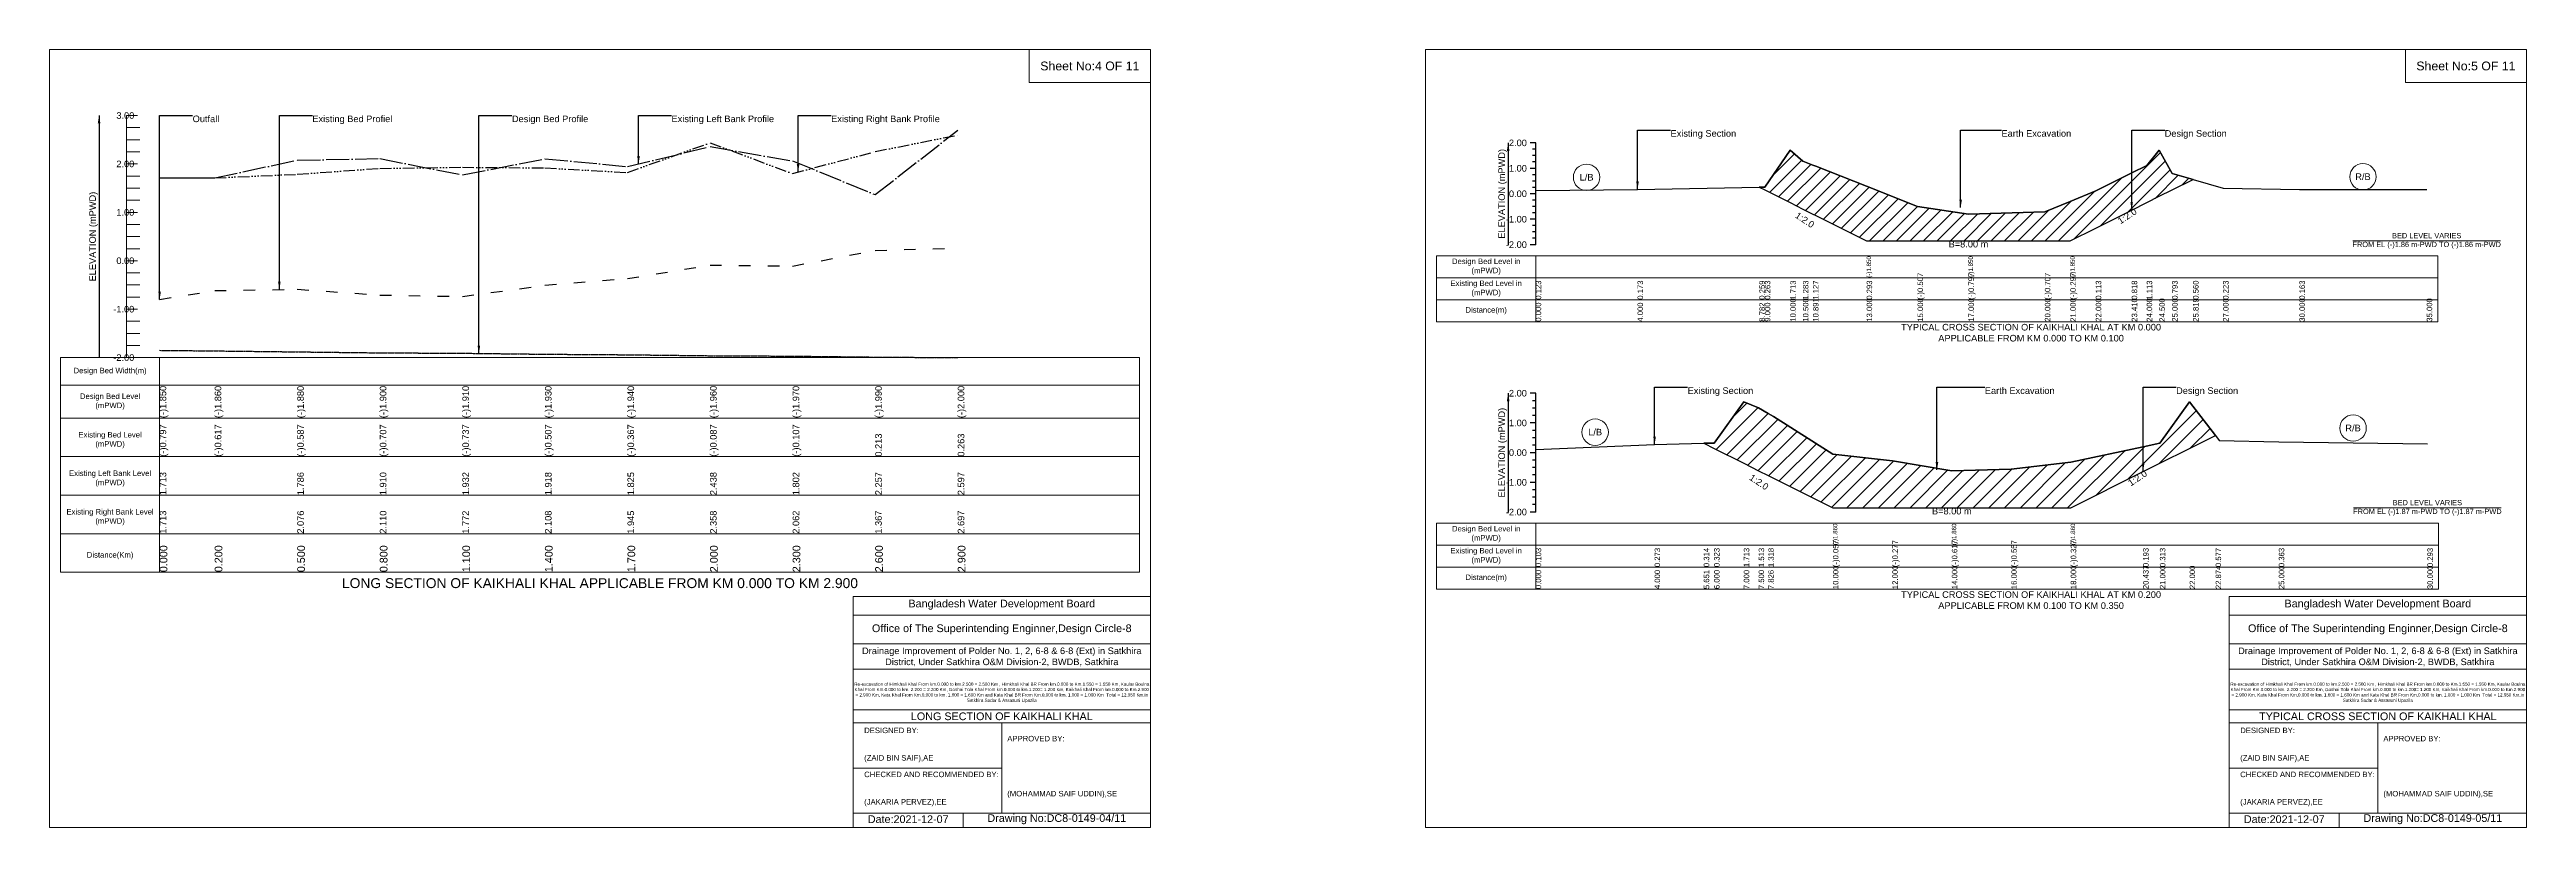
# Model space of a CAD drawing. Header units: inches. Extents: x 91000 to 628000, y -5656 to 0.
# Drawn here: x 400000 to 418000, y -5656 to 0 of the extents above; entities that cross this region are included whole.
import ezdxf

# ---------------------------------------------------------------- set-up
doc = ezdxf.new("R2010")
doc.units = ezdxf.units.IN
doc.header["$LTSCALE"] = 7
doc.header["$MEASUREMENT"] = 0
for name, pattern in [('ACAD_ISO03W100', [30, 12, -18]), ('ACAD_ISO04W100', [30, 24, -3, 0, -3]), ('ACAD_ISO14W100', [24, 12, -3, 0, -3, 0, -3, 0, -3]), ('CENTER', [2, 1.25, -0.25, 0.25, -0.25])]:
    doc.linetypes.add(name, pattern=pattern)
for name, color, linetype, lineweight in [('Cross section Data Border', 7, 'Continuous', 9), ('Cross Section Labels', 7, 'Continuous', 9), ('Design Bed Level Long Section', 7, 'CENTER', 25), ('Existing Bed Level for Long Section', 7, 'ACAD_ISO03W100', 25), ('Existing Left Bank of Long section', 7, 'ACAD_ISO04W100', 25), ('Existing Right Bank of Long Section', 7, 'ACAD_ISO14W100', 25), ('Existing_Bed_Level for Xsection', 7, 'Continuous', 25), ('Long Section Border', 7, 'Continuous', 9), ('Long Section Labels', 7, 'Continuous', 9), ('Vscale for Long Section', 7, 'Continuous', 9)]:
    doc.layers.add(name, color=color, linetype=linetype, lineweight=lineweight)
doc.styles.get("Standard").update_dxf_attribs({"font": 'arial.ttf'})
doc.dimstyles.get("Standard").update_dxf_attribs({"dimtxt": 0.18, "dimasz": 0.18, "dimexe": 0.18, "dimexo": 0.0625, "dimgap": 0.09, "dimtad": 0, "dimtih": 1, "dimtoh": 1, "dimdec": 4, "dimzin": 0, "dimdsep": 46, "dimtxsty": 'Standard', "dimcen": 0.09, "dimadec": 0, "dimazin": 0, "dimtfac": 1, "dimtdec": 4, "dimtofl": 0, "dimtmove": 0, "dimatfit": 3, "dimfxl": 1, "dimtolj": 1, "dimtzin": 0, "dimarcsym": 0})

msp = doc.modelspace()

# ---------------------------------------------------------------- hatches: boundary and pattern name
at = {"layer": 'Existing_Bed_Level for Xsection'}
h = msp.add_hatch(dxfattribs=at)
h.set_pattern_fill('ANSI31', color=256, scale=555, style=0)
h.paths.add_polyline_path([(412425, -1001), (412465, -1021), (412650, -1113), (412742, -1160), (412815, -1196), (412835, -1206), (413205, -1391), (413575, -1391), (413945, -1391), (414500, -1391), (414685, -1391), (414870, -1298), (415131, -1168), (415240, -1113), (415332, -1067), (415425, -1021), (415577, -945), (415425, -902), (415332, -732), (415240, -843), (415131, -897), (414870, -1028), (414685, -1104), (414500, -1179), (413945, -1196), (413575, -1142), (413205, -994), (412835, -848), (412815, -840), (412742, -811), (412650, -732), (412465, -1000)])
h = msp.add_hatch(dxfattribs=at)
h.set_pattern_fill('ANSI31', color=256, scale=648, style=0)
h.paths.add_polyline_path([(412021, -2863), (412096, -2900), (412312, -3008), (412420, -3062), (412490, -3098), (412528, -3116), (412960, -3332), (413392, -3332), (413824, -3332), (414256, -3332), (414688, -3332), (415214, -3069), (415336, -3008), (415552, -2900), (415741, -2806), (415552, -2561), (415336, -2863), (415214, -2889), (414688, -3001), (414256, -3051), (413824, -3064), (413392, -2991), (412960, -2943), (412528, -2669), (412490, -2646), (412420, -2604), (412312, -2561), (412096, -2861)])

# ---------------------------------------------------------------- linework, layer by layer
at = {"layer": 'Cross section Data Border'}
for points in [[(410080, -1499), (417355, -1499), (417355, -1979), (410080, -1979)], [(410080, -3443), (417360, -3443), (417360, -3923), (410080, -3923)]]:
    msp.add_lwpolyline(points, close=True, dxfattribs=at)
for points in [[(410800, -1499), (410800, -1979)], [(410080, -1659), (417355, -1659)], [(410080, -1819), (417355, -1819)], [(410800, -3443), (410800, -3923)], [(410080, -3603), (417360, -3603)], [(410080, -3763), (417360, -3763)]]:
    msp.add_lwpolyline(points, dxfattribs=at)
at = {"layer": 'Cross Section Labels'}
for points in [[(400000, 0), (408000, 0), (408000, -5656), (400000, -5656)], [(407120, 0), (408000, 0), (408000, -240), (407120, -240)], [(410000, 0), (418000, 0), (418000, -5656), (410000, -5656)], [(417120, 0), (418000, 0), (418000, -240), (417120, -240)]]:
    msp.add_lwpolyline(points, close=True, dxfattribs=at)
for points in [[(416739, -1391), (417811, -1391)], [(416744, -3332), (417816, -3332)], [(405840, -5656), (405840, -3976), (408000, -3976)], [(405840, -4112), (408000, -4112)], [(415840, -5656), (415840, -3976), (418000, -3976)], [(415840, -4112), (418000, -4112)], [(405840, -4320), (408000, -4320)], [(415840, -4320), (418000, -4320)], [(405840, -4504), (408000, -4504)], [(415840, -4504), (418000, -4504)], [(405840, -4800), (408000, -4800)], [(415840, -4800), (418000, -4800)], [(405840, -4896), (408000, -4896)], [(406920, -4896), (406920, -5552)], [(415840, -4896), (418000, -4896)], [(416920, -4896), (416920, -5552)], [(405840, -5224), (406920, -5224)], [(415840, -5224), (416920, -5224)], [(405840, -5552), (408000, -5552)], [(406640, -5552), (406640, -5656)], [(415840, -5552), (418000, -5552)], [(416640, -5552), (416640, -5656)]]:
    msp.add_lwpolyline(points, dxfattribs=at)
for centre in [(411170, -929), (416812, -925), (411232, -2782), (416740, -2752)]:
    msp.add_circle(centre, 96, dxfattribs=at)
at = {"layer": 'Design Bed Level Long Section'}
msp.add_lwpolyline([(400800, -2187), (401200, -2191), (401800, -2198), (402400, -2205), (403000, -2208), (403600, -2215), (404200, -2219), (404800, -2226), (405400, -2229), (406000, -2236), (406600, -2240)], dxfattribs=at)
at = {"layer": 'Existing Bed Level for Long Section'}
msp.add_lwpolyline([(400800, -1817), (401200, -1753), (401800, -1743), (402400, -1785), (403000, -1795), (403600, -1714), (404200, -1665), (404800, -1567), (405400, -1574), (406000, -1461), (406600, -1443)], dxfattribs=at)
at = {"layer": 'Existing Left Bank of Long section'}
msp.add_lwpolyline([(400800, -933), (401200, -933), (401800, -805), (402400, -793), (403000, -912), (403600, -794), (404200, -851), (404800, -706), (405400, -810), (406000, -1055), (406600, -587)], dxfattribs=at)
at = {"layer": 'Existing Right Bank of Long Section'}
msp.add_lwpolyline([(400800, -933), (401200, -933), (401800, -907), (402400, -864), (403000, -856), (403600, -861), (404200, -894), (404800, -678), (405400, -902), (406000, -742), (406600, -622)], dxfattribs=at)
at = {"layer": 'Existing_Bed_Level for Xsection'}
for points in [[(410800, -679), (410760, -679)], [(410800, -1419), (410800, -1234), (410800, -1049), (410800, -864), (410800, -679)], [(410800, -864), (410760, -864)], [(410800, -725), (410776, -725)], [(410800, -771), (410776, -771)], [(410800, -817), (410776, -817)], [(410800, -1026), (411540, -1017), (412425, -1001), (412465, -1000), (412650, -732), (412742, -811), (412815, -840), (412835, -848), (413205, -994), (413205, -994), (413575, -1142), (413945, -1196), (413945, -1196), (414500, -1179), (414685, -1104), (414685, -1104), (414870, -1028), (415131, -897), (415240, -843), (415332, -732), (415425, -902), (415577, -945), (415795, -1007), (416350, -1018), (417275, -1017)], [(410800, -1049), (410760, -1049)], [(410800, -910), (410776, -910)], [(410800, -956), (410776, -956)], [(410800, -1002), (410776, -1002)], [(410800, -1234), (410760, -1234)], [(410800, -1095), (410776, -1095)], [(410800, -1141), (410776, -1141)], [(410800, -1187), (410776, -1187)], [(410800, -1419), (410760, -1419)], [(410800, -1280), (410776, -1280)], [(410800, -1326), (410776, -1326)], [(410800, -1372), (410776, -1372)], [(410800, -2499), (410760, -2499)], [(410800, -3363), (410800, -3147), (410800, -2931), (410800, -2715), (410800, -2499)], [(410800, -2553), (410776, -2553)], [(410800, -2607), (410776, -2607)], [(410800, -2661), (410776, -2661)], [(410800, -2908), (411664, -2872), (412021, -2863), (412096, -2861), (412312, -2561), (412420, -2604), (412490, -2646), (412528, -2669), (412960, -2943), (412960, -2943), (413392, -2991), (413824, -3064), (413824, -3064), (414256, -3051), (414688, -3001), (414688, -3001), (415214, -2889), (415336, -2863), (415552, -2561), (415741, -2806), (415768, -2842), (416200, -2852), (417280, -2867)], [(410800, -2715), (410760, -2715)], [(410800, -2769), (410776, -2769)], [(410800, -2823), (410776, -2823)], [(410800, -2877), (410776, -2877)], [(410800, -2931), (410760, -2931)], [(410800, -2985), (410776, -2985)], [(410800, -3039), (410776, -3039)], [(410800, -3147), (410760, -3147)], [(410800, -3093), (410776, -3093)], [(410800, -3201), (410776, -3201)], [(410800, -3363), (410760, -3363)], [(410800, -3255), (410776, -3255)], [(410800, -3309), (410776, -3309)]]:
    msp.add_lwpolyline(points, dxfattribs=at)
for points in [[(412425, -1001), (412425, -1001), (412465, -1021), (412650, -1113), (412742, -1160), (412815, -1196), (412835, -1206), (413205, -1391), (413205, -1391), (413575, -1391), (413945, -1391), (413945, -1391), (414500, -1391), (414685, -1391), (414685, -1391), (414870, -1298), (415131, -1168), (415240, -1113), (415332, -1067), (415425, -1021), (415577, -945), (415577, -945), (415577, -945), (415425, -902), (415332, -732), (415240, -843), (415131, -897), (414870, -1028), (414685, -1104), (414685, -1104), (414500, -1179), (413945, -1196), (413945, -1196), (413575, -1142), (413205, -994), (413205, -994), (412835, -848), (412815, -840), (412742, -811), (412650, -732), (412465, -1000), (412425, -1001)], [(412021, -2863), (412021, -2863), (412096, -2900), (412312, -3008), (412420, -3062), (412490, -3098), (412528, -3116), (412960, -3332), (412960, -3332), (413392, -3332), (413824, -3332), (413824, -3332), (414256, -3332), (414688, -3332), (414688, -3332), (415214, -3069), (415336, -3008), (415552, -2900), (415741, -2806), (415741, -2806), (415741, -2806), (415552, -2561), (415336, -2863), (415214, -2889), (414688, -3001), (414688, -3001), (414256, -3051), (413824, -3064), (413824, -3064), (413392, -2991), (412960, -2943), (412960, -2943), (412528, -2669), (412490, -2646), (412420, -2604), (412312, -2561), (412096, -2861), (412021, -2863)]]:
    msp.add_lwpolyline(points, close=True, dxfattribs=at)
at = {"layer": 'Long Section Border'}
msp.add_lwpolyline([(400080, -2240), (407920, -2240), (407920, -3800), (400080, -3800)], close=True, dxfattribs=at)
for points in [[(400800, -2240), (400800, -3800)], [(400080, -2440), (407920, -2440)], [(400080, -2680), (407920, -2680)], [(400080, -2960), (407920, -2960)], [(400080, -3240), (407920, -3240)], [(400080, -3520), (407920, -3520)]]:
    msp.add_lwpolyline(points, dxfattribs=at)
at = {"layer": 'Vscale for Long Section'}
for points in [[(400560, -2240), (400560, -1888), (400560, -1536), (400560, -1184), (400560, -832), (400560, -480)], [(400560, -480), (400640, -480)], [(400560, -568), (400656, -568)], [(400560, -656), (400656, -656)], [(400560, -744), (400656, -744)], [(400560, -832), (400640, -832)], [(400560, -920), (400656, -920)], [(400560, -1008), (400656, -1008)], [(400560, -1096), (400656, -1096)], [(400560, -1184), (400640, -1184)], [(400560, -1272), (400656, -1272)], [(400560, -1360), (400656, -1360)], [(400560, -1448), (400656, -1448)], [(400560, -1536), (400640, -1536)], [(400560, -1624), (400656, -1624)], [(400560, -1712), (400656, -1712)], [(400560, -1800), (400656, -1800)], [(400560, -1888), (400640, -1888)], [(400560, -1976), (400656, -1976)], [(400560, -2064), (400656, -2064)], [(400560, -2152), (400656, -2152)], [(400560, -2240), (400640, -2240)]]:
    msp.add_lwpolyline(points, dxfattribs=at)

# ---------------------------------------------------------------- texts
at = {"layer": 'Cross section Data Border', "char_height": 40, "width": 640, "attachment_point": 5}
for s, insert in [('Design Bed Level in (mPWD)', (410440, -1579)), ('Existing Bed Level in (mPWD)', (410440, -1739)), ('Distance(m)', (410440, -1899)), ('Design Bed Level in (mPWD)', (410440, -3523)), ('Existing Bed Level in (mPWD)', (410440, -3683)), ('Distance(m)', (410440, -3843))]:
    msp.add_mtext(s, dxfattribs=dict(at, insert=insert))
at = {"layer": 'Cross Section Labels'}
for s, insert, char_height, attachment_point in [('Sheet No:4 OF 11', (407560, -120), 64, 5), ('Sheet No:5 OF 11', (417560, -120), 64, 5), ('Existing Section', (411780, -586), 48, 1), ('Earth Excavation', (414185, -586), 48, 1), ('Design Section', (415371, -586), 48, 1), ('R/B', (416812, -925), 48, 5), ('L/B', (411170, -929), 48, 5), ('B=8.00 m', (413945, -1391), 48, 2), ('BED LEVEL VARIES ^JFROM EL (-)1.86 m-PWD TO (-)1.86 m-PWD', (417275, -1391), 38.4, 5), ('TYPICAL CROSS SECTION OF KAIKHALI KHAL AT KM 0.000^JAPPLICABLE FROM KM 0.000 TO KM 0.100', (414400, -2059), 48, 5), ('Existing Section', (411904, -2456), 48, 1), ('Earth Excavation', (414064, -2456), 48, 1), ('Design Section', (415454, -2456), 48, 1), ('L/B', (411232, -2782), 48, 5), ('R/B', (416740, -2752), 48, 5), ('B=8.00 m', (413824, -3332), 48, 2), ('BED LEVEL VARIES ^JFROM EL (-)1.87 m-PWD TO (-)1.87 m-PWD', (417280, -3332), 38.4, 5), ('TYPICAL CROSS SECTION OF KAIKHALI KHAL AT KM 0.200^JAPPLICABLE FROM KM 0.100 TO KM 0.350', (414400, -4003), 48, 5), ('Bangladesh Water Development Board', (406920, -4036), 56, 5), ('Bangladesh Water Development Board', (416920, -4036), 56, 5), ('Office of The Superintending Enginner,Design Circle-8', (406920, -4216), 56, 5), ('Office of The Superintending Enginner,Design Circle-8', (416920, -4216), 56, 5)]:
    msp.add_mtext(s, dxfattribs=dict(at, insert=insert, char_height=char_height, attachment_point=attachment_point))
at = {"layer": 'Cross Section Labels', "char_height": 48, "attachment_point": 2}
for insert, rotation in [((412769, -1219), 326.3099), ((415085, -1191), 33.6901), ((412436, -3125), 326.3099), ((415160, -3096), 33.6901)]:
    msp.add_mtext('1:2.0', dxfattribs=dict(at, insert=insert, rotation=rotation))
at = {"layer": 'Cross Section Labels'}
for s, insert, char_height, width, attachment_point in [('Drainage Improvement of Polder No. 1, 2, 6-8 & 6-8 (Ext) in Satkhira District, Under Satkhira O&M Division-2, BWDB, Satkhira', (406920, -4416), 48, 2240, 5), ('Drainage Improvement of Polder No. 1, 2, 6-8 & 6-8 (Ext) in Satkhira District, Under Satkhira O&M Division-2, BWDB, Satkhira', (416920, -4416), 48, 2240, 5), ('Re-excavation of Himkhali Khal From km.0.000 to km.2.500 = 2.500 Km , Himkhali Khal BR From km.0.000 to Km.1.550 = 1.550 Km, Kaular Boulna Khal From Km.0.000 to km. 2.200 = 2.200 Km, Goshai Tola Khal From km.0.000 to km.1.200= 1.200 Km, Kaikhali Khal From km.0.000 to Km.2.900 = 2.900 Km, Kata Khal From Km.0.000 to km. 1.600 = 1.600 Km and Kata Khal BR From Km.0.000 to km. 1.000 = 1.000 Km  Total = 12.950 Km.in Satkhira Sadar & Assasuni Upazila', (406920, -4676), 23.481, 2160, 5), ('Re-excavation of Himkhali Khal From km.0.000 to km.2.500 = 2.500 Km , Himkhali Khal BR From km.0.000 to Km.1.550 = 1.550 Km, Kaular Boulna Khal From Km.0.000 to km. 2.200 = 2.200 Km, Goshai Tola Khal From km.0.000 to km.1.200= 1.200 Km, Kaikhali Khal From km.0.000 to Km.2.900 = 2.900 Km, Kata Khal From Km.0.000 to km. 1.600 = 1.600 Km and Kata Khal BR From Km.0.000 to km. 1.000 = 1.000 Km  Total = 12.950 Km.in Satkhira Sadar & Assasuni Upazila', (416920, -4676), 23.481, 2160, 5), ('LONG SECTION OF KAIKHALI KHAL', (406920, -4848), 56, 2240, 5), ('TYPICAL CROSS SECTION OF KAIKHALI KHAL', (416920, -4848), 56, 2240, 5), ('DESIGNED BY:^J^J^J(ZAID BIN SAIF),AE', (405920, -5056), 40, 1120, 4), ('APPROVED BY:^J^J^J^J^J^J(MOHAMMAD SAIF UDDIN),SE', (406960, -5216), 40, 1120, 4), ('DESIGNED BY:^J^J^J(ZAID BIN SAIF),AE', (415920, -5056), 40, 1120, 4), ('APPROVED BY:^J^J^J^J^J^J(MOHAMMAD SAIF UDDIN),SE', (416960, -5216), 40, 1120, 4), ('CHECKED AND RECOMMENDED BY:^J^J^J(JAKARIA PERVEZ),EE', (405920, -5376), 40, 1120, 4), ('CHECKED AND RECOMMENDED BY:^J^J^J(JAKARIA PERVEZ),EE', (415920, -5376), 40, 1120, 4), ('Date:2021-12-07', (406240, -5596), 56, 1120, 5), ('Drawing No:DC8-0149-04/11', (407320, -5596), 56, 1760, 5), ('Date:2021-12-07', (416240, -5596), 56, 1120, 5), ('Drawing No:DC8-0149-05/11', (417320, -5596), 56, 1760, 5)]:
    msp.add_mtext(s, dxfattribs=dict(at, insert=insert, char_height=char_height, width=width, attachment_point=attachment_point))
at = {"layer": 'Existing_Bed_Level for Xsection', "char_height": 48, "attachment_point": 6}
for s, insert in [('2.00', (410736, -679)), ('1.00', (410736, -864)), ('0.00', (410736, -1049)), ('-1.00', (410736, -1234)), ('-2.00', (410736, -1419)), ('2.00', (410736, -2499)), ('1.00', (410736, -2715)), ('0.00', (410736, -2931)), ('-1.00', (410736, -3147)), ('-2.00', (410736, -3363))]:
    msp.add_mtext(s, dxfattribs=dict(at, insert=insert))
at = {"layer": 'Existing_Bed_Level for Xsection', "rotation": 90}
for s, insert, char_height, attachment_point in [('ELEVATION (mPWD)', (410560, -1049), 48, 5), ('(-)1.850', (413205, -1659), 32, 1), ('(-)1.850', (413945, -1659), 32, 1), ('(-)1.850', (414685, -1659), 32, 1), ('0.123', (410800, -1819), 40, 1), ('0.173', (411540, -1819), 40, 1), ('0.259', (412425, -1819), 40, 1), ('0.263', (412465, -1819), 40, 1), ('1.713', (412650, -1819), 40, 1), ('1.283', (412742, -1819), 40, 1), ('1.127', (412815, -1819), 40, 1), ('0.293', (413205, -1819), 40, 1), ('(-)0.507', (413575, -1819), 40, 1), ('(-)0.797', (413945, -1819), 40, 1), ('(-)0.707', (414500, -1819), 40, 1), ('(-)0.297', (414685, -1819), 40, 1), ('0.113', (414870, -1819), 40, 1), ('0.818', (415131, -1819), 40, 1), ('1.113', (415240, -1819), 40, 1), ('0.793', (415425, -1819), 40, 1), ('0.560', (415577, -1819), 40, 1), ('0.223', (415795, -1819), 40, 1), ('0.163', (416350, -1819), 40, 1), ('0.000', (410800, -1979), 40, 1), ('4.000', (411540, -1979), 40, 1), ('8.782', (412425, -1979), 40, 1), ('9.000', (412465, -1979), 40, 1), ('10.000', (412650, -1979), 40, 1), ('10.500', (412742, -1979), 40, 1), ('10.891', (412815, -1979), 40, 1), ('13.000', (413205, -1979), 40, 1), ('15.000', (413575, -1979), 40, 1), ('17.000', (413945, -1979), 40, 1), ('20.000', (414500, -1979), 40, 1), ('21.000', (414685, -1979), 40, 1), ('22.000', (414870, -1979), 40, 1), ('23.410', (415131, -1979), 40, 1), ('24.000', (415240, -1979), 40, 1), ('24.500', (415332, -1979), 40, 1), ('25.000', (415425, -1979), 40, 1), ('25.819', (415577, -1979), 40, 1), ('27.000', (415795, -1979), 40, 1), ('30.000', (416350, -1979), 40, 1), ('35.000', (417275, -1979), 40, 1), ('ELEVATION (mPWD)', (410560, -2931), 48, 5), ('(-)1.860', (412960, -3603), 32, 1), ('(-)0.057', (412960, -3763), 40, 1), ('(-)0.277', (413392, -3763), 40, 1), ('(-)1.860', (413824, -3603), 32, 1), ('(-)0.617', (413824, -3763), 40, 1), ('(-)0.557', (414256, -3763), 40, 1), ('(-)1.860', (414688, -3603), 32, 1), ('(-)0.327', (414688, -3763), 40, 1), ('0.103', (410800, -3763), 40, 1), ('0.273', (411664, -3763), 40, 1), ('0.314', (412021, -3763), 40, 1), ('0.323', (412096, -3763), 40, 1), ('1.713', (412312, -3763), 40, 1), ('1.513', (412420, -3763), 40, 1), ('1.318', (412490, -3763), 40, 1), ('10.000', (412960, -3923), 40, 1), ('12.000', (413392, -3923), 40, 1), ('14.000', (413824, -3923), 40, 1), ('16.000', (414256, -3923), 40, 1), ('18.000', (414688, -3923), 40, 1), ('0.193', (415214, -3763), 40, 1), ('20.437', (415214, -3923), 40, 1), ('0.313', (415336, -3763), 40, 1), ('21.000', (415336, -3923), 40, 1), ('22.000', (415552, -3923), 40, 1), ('0.577', (415741, -3763), 40, 1), ('22.874', (415741, -3923), 40, 1), ('0.363', (416200, -3763), 40, 1), ('25.000', (416200, -3923), 40, 1), ('0.293', (417280, -3763), 40, 1), ('30.000', (417280, -3923), 40, 1), ('0.000', (410800, -3923), 40, 1), ('4.000', (411664, -3923), 40, 1), ('5.651', (412021, -3923), 40, 1), ('6.000', (412096, -3923), 40, 1), ('7.000', (412312, -3923), 40, 1), ('7.500', (412420, -3923), 40, 1), ('7.826', (412490, -3923), 40, 1)]:
    msp.add_mtext(s, dxfattribs=dict(at, insert=insert, char_height=char_height, attachment_point=attachment_point))
at = {"layer": 'Long Section Border', "attachment_point": 5}
for s, insert, char_height in [('Design Bed Width(m)', (400440, -2340), 40), ('Design Bed Level^J(mPWD)', (400440, -2560), 40), ('Existing Bed Level^J(mPWD)', (400440, -2840), 40), ('Existing Left Bank Level^J(mPWD)', (400440, -3120), 40), ('Existing Right Bank Level^J(mPWD)', (400440, -3400), 40), ('Distance(Km)', (400440, -3680), 40), ('LONG SECTION OF KAIKHALI KHAL APPLICABLE FROM KM 0.000 TO KM 2.900', (404000, -3880), 72)]:
    msp.add_mtext(s, dxfattribs=dict(at, insert=insert, char_height=char_height))
at = {"layer": 'Long Section Labels', "char_height": 48, "attachment_point": 1}
for s, insert in [('Outfall', (401040, -480)), ('Existing Bed Profiel', (401910, -480)), ('Design Bed Profile', (403360, -480)), ('Existing Left Bank Profile', (404520, -480)), ('Existing Right Bank Profile', (405680, -480))]:
    msp.add_mtext(s, dxfattribs=dict(at, insert=insert))
at = {"layer": 'Vscale for Long Section', "char_height": 48, "attachment_point": 6}
for s, insert in [('3.00', (400616, -480)), ('2.00', (400616, -832)), ('1.00', (400616, -1184)), ('0.00', (400616, -1536)), ('-1.00', (400616, -1888)), ('-2.00', (400616, -2240))]:
    msp.add_mtext(s, dxfattribs=dict(at, insert=insert))
at = {"layer": 'Vscale for Long Section', "rotation": 90}
for s, insert, char_height, attachment_point in [('ELEVATION (mPWD)', (400320, -1360), 48, 5), ('(-)1.850', (400800, -2680), 48, 1), ('(-)1.860', (401200, -2680), 48, 1), ('(-)1.880', (401800, -2680), 48, 1), ('(-)1.900', (402400, -2680), 48, 1), ('(-)1.910', (403000, -2680), 48, 1), ('(-)1.930', (403600, -2680), 48, 1), ('(-)1.940', (404200, -2680), 48, 1), ('(-)1.960', (404800, -2680), 48, 1), ('(-)1.970', (405400, -2680), 48, 1), ('(-)1.990', (406000, -2680), 48, 1), ('(-)2.000', (406600, -2680), 48, 1), ('(-)0.797', (400800, -2960), 48, 1), ('(-)0.617', (401200, -2960), 48, 1), ('(-)0.587', (401800, -2960), 48, 1), ('(-)0.707', (402400, -2960), 48, 1), ('(-)0.737', (403000, -2960), 48, 1), ('(-)0.507', (403600, -2960), 48, 1), ('(-)0.367', (404200, -2960), 48, 1), ('(-)0.087', (404800, -2960), 48, 1), ('(-)0.107', (405400, -2960), 48, 1), ('0.213', (406000, -2960), 48, 1), ('0.263', (406600, -2960), 48, 1), ('1.713', (400800, -3240), 48, 1), ('1.713', (400800, -3240), 48, 1), ('1.786', (401800, -3240), 48, 1), ('1.910', (402400, -3240), 48, 1), ('1.932', (403000, -3240), 48, 1), ('1.918', (403600, -3240), 48, 1), ('1.825', (404200, -3240), 48, 1), ('2.438', (404800, -3240), 48, 1), ('1.802', (405400, -3240), 48, 1), ('2.257', (406000, -3240), 48, 1), ('2.597', (406600, -3240), 48, 1), ('1.713', (400800, -3520), 48, 1), ('1.713', (400800, -3520), 48, 1), ('2.076', (401800, -3520), 48, 1), ('2.110', (402400, -3520), 48, 1), ('1.772', (403000, -3520), 48, 1), ('2.108', (403600, -3520), 48, 1), ('1.945', (404200, -3520), 48, 1), ('2.358', (404800, -3520), 48, 1), ('2.062', (405400, -3520), 48, 1), ('1.367', (406000, -3520), 48, 1), ('2.697', (406600, -3520), 48, 1), ('0.000', (400800, -3800), 56, 1), ('0.200', (401200, -3800), 56, 1), ('0.500', (401800, -3800), 56, 1), ('0.800', (402400, -3800), 56, 1), ('1.100', (403000, -3800), 56, 1), ('1.400', (403600, -3800), 56, 1), ('1.700', (404200, -3800), 56, 1), ('2.000', (404800, -3800), 56, 1), ('2.300', (405400, -3800), 56, 1), ('2.600', (406000, -3800), 56, 1), ('2.900', (406600, -3800), 56, 1)]:
    msp.add_mtext(s, dxfattribs=dict(at, insert=insert, char_height=char_height, attachment_point=attachment_point))

# ---------------------------------------------------------------- leaders
at = {"layer": 'Cross Section Labels', "annotation_type": 0, "has_hookline": 1, "hookline_direction": 0}
for points, text_width in [([(411540, -1017), (411540, -586), (411780, -586)], 467), ([(413888, -1149), (413888, -586), (414185, -586)], 497), ([(415131, -1168), (415131, -586), (415371, -586)], 441), ([(411664, -2872), (411664, -2456), (411904, -2456)], 467), ([(413716, -3057), (413716, -2456), (414064, -2456)], 497), ([(415214, -3069), (415214, -2456), (415454, -2456)], 441)]:
    msp.add_leader(points, dimstyle='Standard', override={"dimasz": 57.6}, dxfattribs=dict(at, text_width=text_width))
at = {"layer": 'Existing_Bed_Level for Xsection'}
for points in [[(410600, -679), (410600, -1419)], [(410600, -2499), (410600, -3363)]]:
    msp.add_leader(points, dimstyle='Standard', override={"dimasz": 57.6}, dxfattribs=at)
at = {"layer": 'Long Section Labels', "annotation_type": 0, "has_hookline": 1, "hookline_direction": 0}
for points, text_width in [([(400800, -1817), (400800, -480), (401040, -480)], 186), ([(401670, -1745), (401670, -480), (401910, -480)], 571), ([(403120, -2210), (403120, -480), (403360, -480)], 547), ([(404280, -832), (404280, -480), (404520, -480)], 737), ([(405440, -891), (405440, -480), (405680, -480)], 782)]:
    msp.add_leader(points, dimstyle='Standard', override={"dimasz": 57.6}, dxfattribs=dict(at, text_width=text_width))
at = {"layer": 'Vscale for Long Section'}
msp.add_leader([(400360, -480), (400360, -2240)], dimstyle='Standard', override={"dimasz": 57.6}, dxfattribs=at)

doc.saveas('drawing.dxf')
